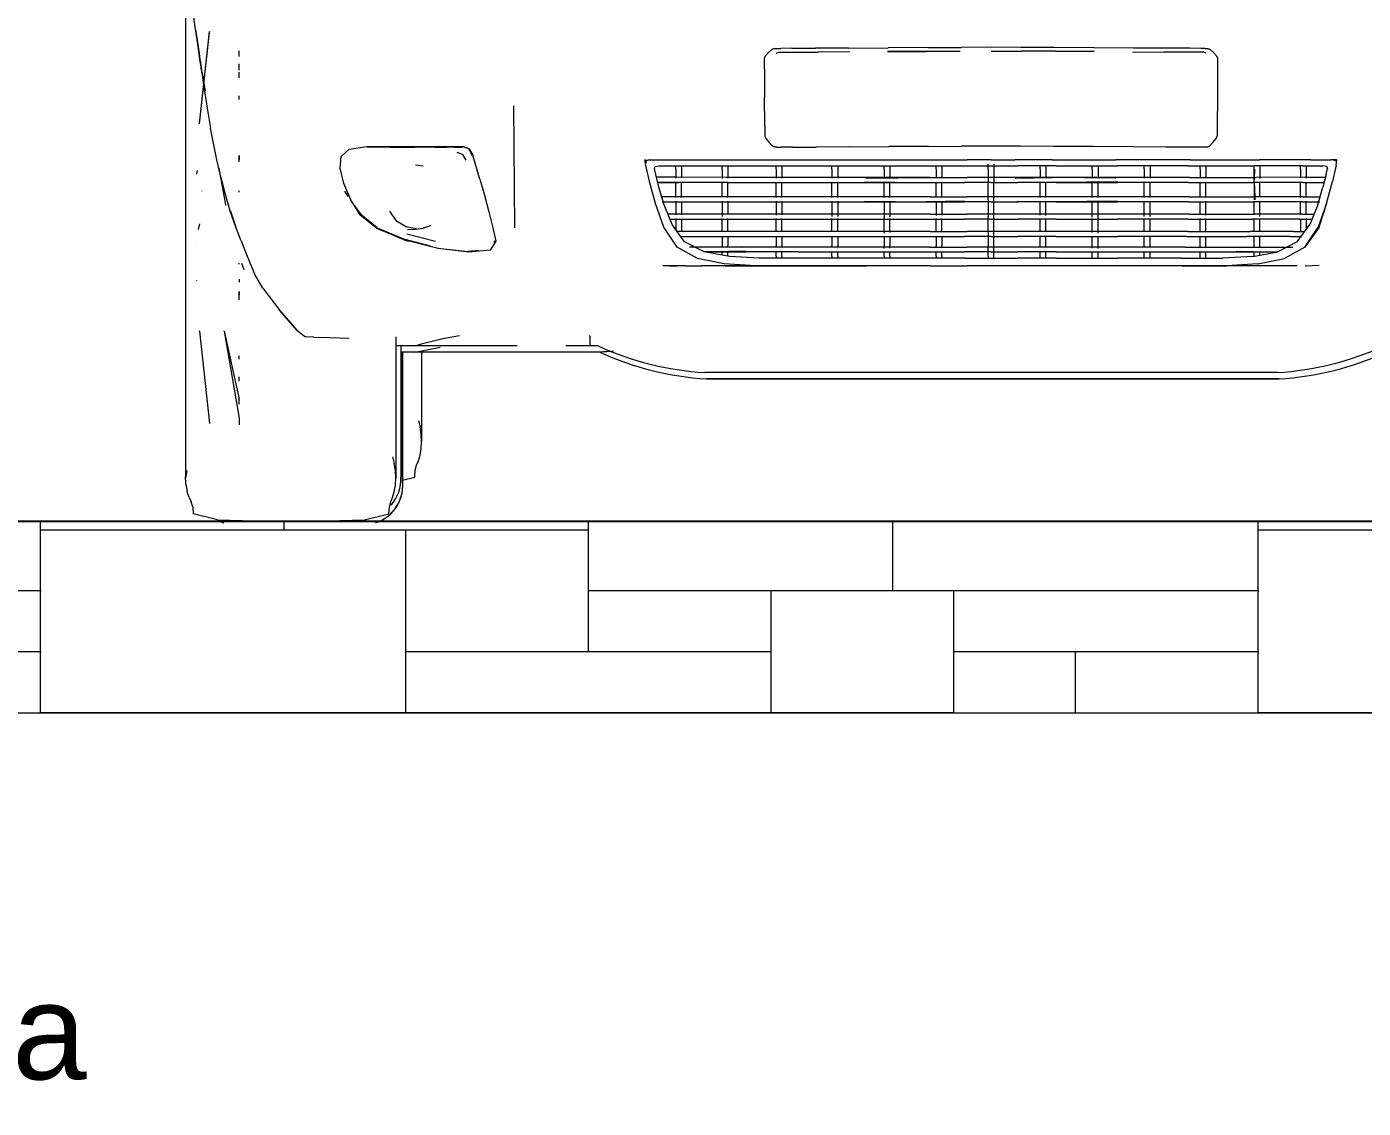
# Model space of a CAD drawing. Header units: millimetres. Extents: x -50912 to 58751, y -45352 to 5553.
# Drawn here: x -8120 to -6726, y -412 to 716 of the extents above; entities that cross this region are included whole.
import ezdxf

# ---------------------------------------------------------------- set-up
doc = ezdxf.new("R2010")
doc.units = ezdxf.units.MM
for name, color, linetype, lineweight in [('A-DETL-THIN', 151, 'Continuous', 9), ('A-GENM', 13, 'Continuous', 9), ('A-WALL', 113, 'Continuous', 25), ('A-WALL-PATT', 111, 'Continuous', 25), ('G-ANNO-TEXT', 231, 'Continuous', 9), ('G-IMPT', 8, 'Continuous', 9)]:
    doc.layers.add(name, color=color, linetype=linetype, lineweight=lineweight)
doc.styles.add('Arial_1', font='arial.ttf', dxfattribs={"height": 100})

# ---------------------------------------------------------------- blocks, each defined once
blk = doc.blocks.new('CRT_Fiat Punto - Punto_dwg-985961-FACHADA POSTERIOR GARAGEM')
at = {"layer": 'G-IMPT'}
for p, q in [((-44644.6, 733.5), (-44644.6, 703.6)), ((-44634.1, 713), (-44636.1, 726.2)), ((-44631.5, 695.2), (-44634.1, 713.9)), ((-44631.9, 698.1), (-44634.1, 713.9)), ((-44634.1, 713), (-44631.6, 695.3)), ((-44644.6, 703.6), (-44644.6, 666.1)), ((-44631.5, 695.2), (-44631.9, 698.1)), ((-44630.2, 615.1), (-44619.8, 710.9)), ((-44630.2, 614.7), (-44619.8, 710.6)), ((-44630.2, 615.1), (-44619.8, 710)), ((-44630.2, 615.4), (-44619.8, 710)), ((-44619.8, 710.9), (-44619.8, 710.6)), ((-44629.4, 679.7), (-44631.6, 695.3)), ((-44631.5, 695.2), (-44630.9, 690.6)), ((-44631.5, 695.2), (-44629.6, 681.7)), ((-44629.5, 680.7), (-44630.9, 690.6)), ((-44629.1, 678.4), (-44630.9, 690.6)), ((-44630.9, 690.6), (-44630.5, 687.9)), ((-44630.5, 687.9), (-44629.6, 681.7)), ((-44588.6, 684.9), (-44588.6, 690.9)), ((-44041, 683.2), (-44039.9, 685.5)), ((-44040.9, 672.2), (-44041, 683.2)), ((-44039.9, 685.5), (-44036.7, 689.2)), ((-44033.1, 692.3), (-44036.7, 689.2)), ((-44030.7, 693.4), (-44033.1, 692.3)), ((-44030.7, 693.4), (-44028.1, 693.4)), ((-44028.7, 688.5), (-44026.4, 689.4)), ((-44028.6, 688.5), (-44028.7, 688.5)), ((-44028.1, 693.4), (-44023.8, 693.4)), ((-44026.4, 689.4), (-44023.9, 689.4)), ((-44023.9, 689.4), (-44019.8, 689.4)), ((-44012.2, 693.5), (-44023.8, 693.4)), ((-44019.8, 689.4), (-44008.6, 689.5)), ((-44012.2, 693.5), (-43987.6, 693.6)), ((-44008.6, 689.5), (-43985, 689.6)), ((-43953.1, 693.8), (-43987.6, 693.6)), ((-43952.1, 689.7), (-43985, 689.6)), ((-43953.1, 693.8), (-43911.7, 694)), ((-43871.8, 690.6), (-43912.4, 689.9)), ((-43871.8, 690.6), (-43912.3, 690)), ((-43912.3, 690), (-43871.9, 690.2)), ((-43870.3, 694.3), (-43911.7, 694)), ((-43871.9, 690.2), (-43836.9, 690.4)), ((-43871.8, 690.6), (-43836.9, 690.4)), ((-43870.3, 694.3), (-43835.8, 694.5)), ((-43804.6, 694.6), (-43835.8, 694.5)), ((-43773.5, 694.5), (-43804.6, 694.6)), ((-43804.6, 690.4), (-43772.3, 690.4)), ((-43738.9, 694.3), (-43773.5, 694.5)), ((-43737.4, 690.6), (-43772.3, 690.4)), ((-43737.3, 690.2), (-43772.3, 690.4)), ((-43697.5, 694), (-43738.9, 694.3)), ((-43737.4, 690.6), (-43697, 690)), ((-43697, 690), (-43737.3, 690.2)), ((-43656.1, 693.8), (-43697.5, 694)), ((-43657.2, 689.7), (-43624.2, 689.6)), ((-43621.6, 693.6), (-43656.1, 693.8)), ((-43600.6, 689.5), (-43624.2, 689.6)), ((-43597.1, 693.5), (-43621.6, 693.6)), ((-43589.5, 689.4), (-43600.6, 689.5)), ((-43585.4, 693.4), (-43597.1, 693.5)), ((-43585.3, 689.4), (-43589.5, 689.4)), ((-43581.1, 693.4), (-43585.4, 693.4)), ((-43582.8, 689.4), (-43585.3, 689.4)), ((-43580.6, 688.5), (-43582.8, 689.4)), ((-43581.1, 693.4), (-43578.5, 693.4)), ((-43580.6, 688.5), (-43580.6, 688.5)), ((-43578.5, 693.4), (-43576.2, 692.3)), ((-43576.2, 692.3), (-43572.5, 689.2)), ((-43572.5, 689.2), (-43569.3, 685.5)), ((-43569.3, 685.5), (-43568.3, 683.2)), ((-43568.3, 683.2), (-43568.3, 672.2)), ((-44629.1, 678.4), (-44629.6, 681.7)), ((-44627.4, 667.9), (-44629.6, 681.7)), ((-44629.5, 680.7), (-44626.2, 657.7)), ((-44629.4, 679.7), (-44628.3, 672.8)), ((-44627, 665.6), (-44628.3, 672.8)), ((-44588.6, 670.6), (-44588.6, 677.2)), ((-44588.6, 672.2), (-44588.6, 677.2)), ((-44040.9, 672.2), (-44040.7, 642.6)), ((-43568.3, 672.2), (-43568.5, 642.6)), ((-44644.6, 666.1), (-44644.6, 622.5)), ((-44627.4, 667.9), (-44624, 648.7)), ((-44627, 665.6), (-44624, 648.7)), ((-44626.2, 657.7), (-44622.2, 631)), ((-44588.6, 662.7), (-44588.6, 668.7)), ((-44588.6, 664.3), (-44588.6, 668.7)), ((-44588.6, 662.9), (-44588.6, 666.8)), ((-44588.6, 640), (-44588.6, 643.9)), ((-44040.5, 613.1), (-44040.7, 642.6)), ((-43568.5, 642.6), (-43568.7, 613.1)), ((-44622.2, 631), (-44618.6, 610.1)), ((-44302.6, 633.6), (-44301.5, 506.3)), ((-44644.6, 622.5), (-44644.6, 574.4)), ((-44630.2, 615.1), (-44630.2, 615.4)), ((-44630.2, 615.1), (-44630.2, 614.9)), ((-44630.2, 614.7), (-44630.2, 614.9)), ((-44615.2, 592.9), (-44618.6, 610.1)), ((-44040.5, 613.1), (-44040.5, 602.1)), ((-44040.5, 602.1), (-44039.4, 599.5)), ((-44039.4, 599.5), (-44036.1, 595.3)), ((-43573.1, 595.3), (-43569.9, 599.5)), ((-43569.9, 599.5), (-43568.8, 602.1)), ((-43568.7, 613.1), (-43568.8, 602.1)), ((-44611.9, 577), (-44615.2, 592.9)), ((-44482.3, 580.6), (-44473.9, 588.4)), ((-44473.9, 588.4), (-44455.6, 591)), ((-44455.6, 591), (-44431.5, 591)), ((-44431.2, 590.5), (-44455, 590.5)), ((-44431.5, 591), (-44406.1, 591)), ((-44431.2, 590.5), (-44406, 590.5)), ((-44406.1, 591), (-44384.4, 591)), ((-44384.6, 590.5), (-44406, 590.5)), ((-44384.6, 590.5), (-44372.1, 590.5)), ((-44384.4, 591), (-44371.8, 591)), ((-44364, 590.5), (-44372.1, 590.5)), ((-44371.8, 591), (-44363.7, 591)), ((-44364, 590.5), (-44356, 590.5)), ((-44363.7, 591), (-44355.5, 591)), ((-44348.8, 588.8), (-44355.5, 591)), ((-44355.5, 591), (-44348.8, 588.8)), ((-44349.3, 588.3), (-44345.6, 581.7)), ((-44349.3, 588.3), (-44345.6, 581.7)), ((-44349.3, 588.3), (-44345.6, 581.7)), ((-44345, 582.1), (-44348.8, 588.8)), ((-44348.8, 588.8), (-44345, 582.1)), ((-44345, 582.1), (-44348.8, 588.8)), ((-44348.8, 588.8), (-44345, 582.1)), ((-44032.4, 591.5), (-44036.1, 595.3)), ((-44030.1, 590.3), (-44032.4, 591.5)), ((-44027.5, 590.3), (-44030.1, 590.3)), ((-44027.5, 590.3), (-44023.2, 590.3)), ((-44011.5, 590.4), (-44023.2, 590.3)), ((-44011.5, 590.4), (-43987, 590.5)), ((-43952.5, 590.7), (-43987, 590.5)), ((-43952.5, 590.7), (-43911.1, 590.9)), ((-43869.8, 591.1), (-43911.1, 590.9)), ((-43869.8, 591.1), (-43835.4, 591.3)), ((-43804.6, 591.4), (-43835.4, 591.3)), ((-43773.8, 591.3), (-43804.6, 591.4)), ((-43739.5, 591.1), (-43773.8, 591.3)), ((-43698.1, 590.9), (-43739.5, 591.1)), ((-43656.8, 590.7), (-43698.1, 590.9)), ((-43622.3, 590.5), (-43656.8, 590.7)), ((-43597.7, 590.4), (-43622.3, 590.5)), ((-43586.1, 590.3), (-43597.7, 590.4)), ((-43581.8, 590.3), (-43586.1, 590.3)), ((-43579.2, 590.3), (-43581.8, 590.3)), ((-43579.2, 590.3), (-43576.8, 591.5)), ((-43576.8, 591.5), (-43573.1, 595.3)), ((-44644.6, 574.4), (-44644.6, 523.7)), ((-44608.1, 560.8), (-44611.9, 577)), ((-44588.6, 580), (-44588.6, 581.8)), ((-44588.6, 581.8), (-44588.6, 577)), ((-44588.6, 575.2), (-44588.6, 580)), ((-44483.3, 568.4), (-44482.3, 580.6)), ((-44404.9, 571.8), (-44404.7, 571.8)), ((-44404.9, 571.8), (-44396.8, 570.8)), ((-44404.7, 571.8), (-44396.8, 570.8)), ((-44355.7, 582.7), (-44361.5, 584.7)), ((-44355.7, 582.7), (-44352.3, 576.9)), ((-44342, 571.3), (-44345, 582.1)), ((-44164.6, 571.7), (-44165.8, 577.3)), ((-44165.8, 577.3), (-44164.8, 577.3)), ((-44164.3, 576.2), (-44164.9, 573)), ((-44164.8, 577.3), (-44164.1, 577.3)), ((-44160.9, 554.7), (-44164.6, 571.7)), ((-44160.2, 577.3), (-44164.3, 576.2)), ((-44162.5, 577.3), (-44159, 577.3)), ((-44159, 577.3), (-44138.2, 577.3)), ((-44138.2, 577.3), (-44084.8, 577.3)), ((-44084.8, 577.3), (-44012.4, 577.3)), ((-44012.4, 577.3), (-43934.7, 577.3)), ((-43934.7, 577.3), (-43868.2, 577.3)), ((-43868.2, 577.3), (-43829.5, 577.3)), ((-43804.6, 577.3), (-43829.5, 577.3)), ((-43807.6, 567.4), (-43807.6, 572.5)), ((-43804.6, 577.3), (-43779.8, 577.3)), ((-43801.6, 572.5), (-43801.6, 567.4)), ((-43741, 577.3), (-43779.8, 577.3)), ((-43741, 577.3), (-43674.5, 577.3)), ((-43596.8, 577.3), (-43674.5, 577.3)), ((-43596.8, 577.3), (-43524.5, 577.3)), ((-43471.1, 577.3), (-43524.5, 577.3)), ((-43471.1, 577.3), (-43450.2, 577.3)), ((-43446.7, 577.3), (-43450.2, 577.3)), ((-43445, 576.2), (-43449.1, 577.3)), ((-43444.6, 571.7), (-43448.3, 554.7)), ((-43445.1, 577.3), (-43446.7, 577.3)), ((-43445.1, 577.3), (-43444.4, 577.3)), ((-43445, 576.2), (-43444.4, 573.2)), ((-43444.6, 571.7), (-43443.8, 577.3)), ((-43443.8, 577.3), (-43444.4, 577.3)), ((-44632.5, 566.2), (-44633.1, 562.4)), ((-44633.1, 562.4), (-44633.1, 562.2)), ((-44630.2, 563.7), (-44630.2, 563.5)), ((-44609.9, 568.5), (-44602.9, 530.7)), ((-44603.4, 542.3), (-44608.1, 560.8)), ((-44479.7, 552.6), (-44483.3, 568.4)), ((-44337.8, 557), (-44342, 571.3)), ((-44155.7, 568.2), (-44154.8, 570.2)), ((-44155.7, 568.2), (-44154.8, 570.2)), ((-44154.1, 561.9), (-44155.7, 568.2)), ((-44154.1, 561.9), (-44155.7, 568.2)), ((-44154.8, 570.2), (-44150.8, 570.9)), ((-44154.8, 570.2), (-44150.8, 570.9)), ((-44150.9, 548.5), (-44154.1, 561.9)), ((-44150.9, 548.5), (-44154.1, 561.9)), ((-44132.3, 559.1), (-44153.1, 559.1)), ((-44150.8, 570.9), (-44130.2, 570.9)), ((-44150.8, 570.9), (-44130.2, 570.9)), ((-44133.4, 567.4), (-44133.4, 570.9)), ((-44133.4, 567.4), (-44133.4, 558.2)), ((-44081.3, 558.9), (-44132.3, 559.1)), ((-44130.2, 570.9), (-44079.2, 570.9)), ((-44130.2, 570.9), (-44079.2, 570.9)), ((-44127.3, 570.9), (-44127.3, 567.4)), ((-44127.3, 567.4), (-44127.3, 558.4)), ((-44085.1, 567.4), (-44085.1, 571)), ((-44085.1, 567.4), (-44085.1, 557.7)), ((-44011.6, 558.7), (-44081.3, 558.9)), ((-44079.2, 570.9), (-44010.5, 570.9)), ((-44079.2, 570.9), (-44010.5, 570.9)), ((-44079.1, 570.9), (-44079.1, 567.4)), ((-44079.1, 567.4), (-44079.1, 558.2)), ((-44028.8, 567.4), (-44028.8, 570.9)), ((-44028.8, 567.4), (-44028.8, 558.1)), ((-44022.8, 570.9), (-44022.8, 567.4)), ((-44022.8, 567.4), (-44022.8, 558.1)), ((-43934.7, 558.6), (-44011.6, 558.7)), ((-44010.5, 570.9), (-43936.7, 570.9)), ((-44010.5, 570.9), (-43936.7, 570.9)), ((-43970.5, 567.4), (-43970.5, 570.9)), ((-43970.5, 567.4), (-43970.5, 558)), ((-43964.5, 570.9), (-43964.5, 567.4)), ((-43964.5, 567.4), (-43964.5, 558)), ((-43936.7, 570.9), (-43872.4, 570.9)), ((-43936.7, 570.9), (-43872.4, 570.9)), ((-43935, 558), (-43868.2, 558.6)), ((-43935, 558), (-43868.2, 558.6)), ((-43868.2, 558.6), (-43934.7, 558.6)), ((-43916.2, 567.4), (-43916.2, 570.9)), ((-43916.2, 567.4), (-43916.2, 558)), ((-43910.2, 570.9), (-43910.2, 567.4)), ((-43910.2, 567.4), (-43910.2, 558)), ((-43872.4, 570.9), (-43832.4, 570.9)), ((-43872.4, 570.9), (-43832.4, 570.9)), ((-43829.8, 558), (-43868.2, 558.6)), ((-43829.8, 558), (-43868.2, 558.6)), ((-43868.2, 558.6), (-43829.5, 558.6)), ((-43861.9, 567.4), (-43861.9, 570.9)), ((-43861.9, 567.4), (-43861.9, 558.5)), ((-43855.9, 570.9), (-43855.9, 567.4)), ((-43855.9, 567.4), (-43855.9, 558.4)), ((-43832.4, 570.9), (-43804.6, 570.9)), ((-43832.4, 570.9), (-43804.6, 570.9)), ((-43804.6, 558.6), (-43829.5, 558.6)), ((-43807.6, 567.4), (-43807.6, 553.4)), ((-43804.6, 570.9), (-43776.8, 570.9)), ((-43804.6, 570.9), (-43776.8, 570.9)), ((-43779.8, 558.6), (-43804.6, 558.6)), ((-43801.6, 567.4), (-43801.6, 553.4)), ((-43741, 558.6), (-43779.8, 558.6)), ((-43779.4, 558), (-43741, 558.6)), ((-43779.4, 558), (-43741, 558.6)), ((-43736.8, 570.9), (-43776.8, 570.9)), ((-43736.8, 570.9), (-43776.8, 570.9)), ((-43753.4, 567.4), (-43753.4, 570.9)), ((-43753.4, 567.4), (-43753.4, 558.4)), ((-43747.3, 570.9), (-43747.3, 567.4)), ((-43747.3, 567.4), (-43747.3, 558.5)), ((-43674.3, 558), (-43741, 558.6)), ((-43674.3, 558), (-43741, 558.6)), ((-43674.5, 558.6), (-43741, 558.6)), ((-43736.8, 570.9), (-43672.6, 570.9)), ((-43736.8, 570.9), (-43672.6, 570.9)), ((-43699.1, 567.4), (-43699.1, 570.9)), ((-43699.1, 567.4), (-43699.1, 558)), ((-43693, 570.9), (-43693, 567.4)), ((-43693, 567.4), (-43693, 558)), ((-43597.7, 558.7), (-43674.5, 558.6)), ((-43598.7, 570.9), (-43672.6, 570.9)), ((-43598.7, 570.9), (-43672.6, 570.9)), ((-43644.8, 567.4), (-43644.8, 570.9)), ((-43644.8, 567.4), (-43644.8, 558)), ((-43638.7, 570.9), (-43638.7, 567.4)), ((-43638.7, 567.4), (-43638.7, 558)), ((-43598.7, 570.9), (-43530, 570.9)), ((-43598.7, 570.9), (-43530, 570.9)), ((-43597.7, 558.7), (-43528, 558.9)), ((-43586.5, 567.4), (-43586.5, 570.9)), ((-43586.5, 567.4), (-43586.5, 558.1)), ((-43580.4, 570.9), (-43580.4, 567.4)), ((-43580.4, 567.4), (-43580.4, 558.1)), ((-43530.2, 567.4), (-43530.2, 570.9)), ((-43530, 553.5), (-43530.2, 567.4)), ((-43530.1, 558.2), (-43530.2, 567.4)), ((-43479, 570.9), (-43530, 570.9)), ((-43479, 570.9), (-43530, 570.9)), ((-43529.9, 556.2), (-43529.4, 567.4)), ((-43529.8, 558.2), (-43529.4, 567.4)), ((-43477, 559.1), (-43528, 558.9)), ((-43524.1, 571), (-43524.1, 567.4)), ((-43524.1, 567.4), (-43524.1, 557.7)), ((-43481.9, 567.4), (-43481.9, 570.9)), ((-43481.9, 567.4), (-43481.9, 558.4)), ((-43479, 570.9), (-43458.4, 570.9)), ((-43479, 570.9), (-43458.4, 570.9)), ((-43477, 559.1), (-43456.1, 559.1)), ((-43475.9, 570.9), (-43475.9, 567.4)), ((-43475.9, 567.4), (-43475.9, 558.2)), ((-43454.5, 570.2), (-43458.4, 570.9)), ((-43454.5, 570.2), (-43458.4, 570.9)), ((-43455.1, 561.9), (-43458.4, 548.5)), ((-43455.1, 561.9), (-43458.4, 548.5)), ((-43455.1, 561.9), (-43453.6, 568.2)), ((-43455.1, 561.9), (-43453.6, 568.2)), ((-43454.5, 570.2), (-43453.6, 568.2)), ((-43454.5, 570.2), (-43453.6, 568.2)), ((-44627.6, 544.7), (-44627.6, 544.6)), ((-44588.6, 543.4), (-44588.6, 545)), ((-44479.7, 552.6), (-44479.4, 551.9)), ((-44472.4, 535.6), (-44479.7, 552.6)), ((-44474.9, 538.9), (-44478.4, 544.4)), ((-44337.8, 557), (-44333, 540.4)), ((-44154.6, 531.5), (-44160.9, 554.7)), ((-44150.8, 553.5), (-44151.9, 553.5)), ((-44145.4, 530.3), (-44150.9, 548.5)), ((-44145.4, 530.3), (-44150.9, 548.5)), ((-44130.3, 553.4), (-44150.8, 553.5)), ((-44130.3, 553.4), (-44150.8, 553.5)), ((-44150.8, 553.5), (-44130.2, 553.5)), ((-44133.4, 537.9), (-44133.4, 553.4)), ((-44079.8, 553.4), (-44130.3, 553.4)), ((-44079.1, 553.4), (-44130.3, 553.4)), ((-44079.1, 553.4), (-44130.2, 553.5)), ((-44079.1, 553.4), (-44130.2, 553.5)), ((-44127.3, 537.8), (-44127.3, 553.4)), ((-44085.1, 554.2), (-44085.1, 553.4)), ((-44085.1, 538.2), (-44085.1, 553.4)), ((-44079.8, 553.4), (-44079.1, 553.4)), ((-44079.1, 553.4), (-44010.5, 553.5)), ((-44079.1, 553.4), (-44010.5, 553.5)), ((-44079.1, 537.9), (-44079.1, 553.4)), ((-44028.8, 537.9), (-44028.8, 553.4)), ((-44022.8, 537.9), (-44022.8, 553.4)), ((-44010.5, 553.5), (-43936.7, 553.5)), ((-43970.5, 537.9), (-43970.5, 553.4)), ((-43964.5, 537.9), (-43964.5, 553.4)), ((-43936.7, 553.5), (-43872.4, 553.5)), ((-43936.4, 554.2), (-43872.4, 553.5)), ((-43936.4, 554.2), (-43872.4, 553.5)), ((-43916.2, 537.9), (-43916.2, 553.4)), ((-43910.2, 537.9), (-43910.2, 553.4)), ((-43872.4, 553.5), (-43832.4, 553.5)), ((-43861.9, 537.9), (-43861.9, 553.4)), ((-43855.9, 537.9), (-43855.9, 553.4)), ((-43804.6, 553.4), (-43832.4, 553.5)), ((-43804.6, 553.4), (-43832.4, 553.5)), ((-43804.6, 553.5), (-43832.4, 553.5)), ((-43807.6, 535.3), (-43807.6, 553.4)), ((-43804.6, 553.4), (-43776.8, 553.5)), ((-43804.6, 553.4), (-43776.8, 553.5)), ((-43804.6, 553.5), (-43776.8, 553.5)), ((-43801.6, 535.3), (-43801.6, 553.4)), ((-43736.8, 553.5), (-43776.8, 553.5)), ((-43753.4, 537.9), (-43753.4, 553.4)), ((-43747.3, 537.9), (-43747.3, 553.4)), ((-43672.8, 554.2), (-43736.8, 553.5)), ((-43672.8, 554.2), (-43736.8, 553.5)), ((-43736.8, 553.5), (-43672.6, 553.5)), ((-43699.1, 537.9), (-43699.1, 553.4)), ((-43693, 537.9), (-43693, 553.4)), ((-43598.7, 553.5), (-43672.6, 553.5)), ((-43644.8, 537.9), (-43644.8, 553.4)), ((-43638.7, 537.9), (-43638.7, 553.4)), ((-43598.7, 553.5), (-43530, 553.5)), ((-43586.5, 537.9), (-43586.5, 553.4)), ((-43580.4, 537.9), (-43580.4, 553.4)), ((-43530, 553.5), (-43530.2, 537.9)), ((-43530, 553.5), (-43530.2, 535.3)), ((-43479, 553.5), (-43530, 553.5)), ((-43530, 553.5), (-43529.5, 538.5)), ((-43530, 553.5), (-43529.4, 535.3)), ((-43529.8, 554.2), (-43479, 553.5)), ((-43529.8, 554.2), (-43479, 553.5)), ((-43524.1, 554.2), (-43524.1, 553.4)), ((-43524.1, 538.2), (-43524.1, 553.4)), ((-43481.9, 537.8), (-43481.9, 553.4)), ((-43479, 553.5), (-43458.4, 553.5)), ((-43475.9, 537.9), (-43475.9, 553.4)), ((-43463.8, 530.3), (-43458.4, 548.5)), ((-43463.8, 530.3), (-43458.4, 548.5)), ((-43458.4, 553.5), (-43457.3, 553.5)), ((-43454.6, 531.5), (-43448.3, 554.7)), ((-44598, 523.7), (-44603.4, 542.3)), ((-44602.8, 530.5), (-44602.9, 530.7)), ((-44602.8, 530.5), (-44602.8, 530.1)), ((-44602.7, 529.7), (-44602.8, 530.1)), ((-44602.7, 529.7), (-44602.7, 529.5)), ((-44462.5, 519.9), (-44472.4, 535.6)), ((-44333, 540.4), (-44328.3, 522.9)), ((-44145.8, 507), (-44154.6, 531.5)), ((-44130.3, 538.5), (-44147.7, 538.5)), ((-44147.5, 533.4), (-44129.6, 533.4)), ((-44137.2, 509.7), (-44145.4, 530.3)), ((-44137.2, 509.7), (-44145.4, 530.3)), ((-44133.4, 534.1), (-44133.4, 519.8)), ((-44080.5, 538.5), (-44130.3, 538.5)), ((-44129.6, 533.4), (-44079.2, 533.4)), ((-44127.3, 533.5), (-44127.3, 519.7)), ((-44085.1, 534.1), (-44085.1, 518.2)), ((-44011.4, 538.5), (-44080.5, 538.5)), ((-44079.2, 533.4), (-44010.5, 533.4)), ((-44079.1, 534.1), (-44079.1, 520)), ((-44028.8, 534.1), (-44028.8, 519.3)), ((-44022.8, 533.4), (-44022.8, 519.8)), ((-43934.7, 538.5), (-44011.4, 538.5)), ((-44010.5, 533.4), (-43936.7, 533.4)), ((-43970.5, 534.1), (-43970.5, 518.2)), ((-43964.5, 534.1), (-43964.5, 518.2)), ((-43936.7, 533.4), (-43872.4, 533.4)), ((-43936.4, 534.1), (-43872.4, 533.4)), ((-43936.4, 534.1), (-43872.4, 533.4)), ((-43868.2, 538.5), (-43934.7, 538.5)), ((-43916.2, 533.9), (-43916.2, 518.2)), ((-43910.2, 533.8), (-43910.2, 518.2)), ((-43832.1, 534.1), (-43872.4, 533.4)), ((-43832.1, 534.1), (-43872.4, 533.4)), ((-43872.4, 533.4), (-43832.4, 533.4)), ((-43868.2, 538.5), (-43829.5, 538.5)), ((-43861.9, 533.6), (-43861.9, 519.2)), ((-43855.9, 533.7), (-43855.9, 519.5)), ((-43804.6, 533.4), (-43832.4, 533.4)), ((-43804.6, 538.5), (-43829.5, 538.5)), ((-43807.6, 535.3), (-43807.6, 518.2)), ((-43779.8, 538.5), (-43804.6, 538.5)), ((-43804.6, 533.4), (-43776.8, 533.4)), ((-43801.6, 518.2), (-43801.6, 535.3)), ((-43741, 538.5), (-43779.8, 538.5)), ((-43777.2, 534.1), (-43736.8, 533.4)), ((-43777.2, 534.1), (-43736.8, 533.4)), ((-43736.8, 533.4), (-43776.8, 533.4)), ((-43753.4, 519.5), (-43753.4, 533.7)), ((-43747.3, 519.2), (-43747.3, 533.6)), ((-43674.5, 538.5), (-43741, 538.5)), ((-43672.8, 534.1), (-43736.8, 533.4)), ((-43672.8, 534.1), (-43736.8, 533.4)), ((-43736.8, 533.4), (-43672.6, 533.4)), ((-43699.1, 518.2), (-43699.1, 533.8)), ((-43693, 518.2), (-43693, 533.9)), ((-43597.9, 538.5), (-43674.5, 538.5)), ((-43598.7, 533.4), (-43672.6, 533.4)), ((-43644.8, 518.2), (-43644.8, 534.1)), ((-43638.7, 518.2), (-43638.7, 534.1)), ((-43598.7, 533.4), (-43530, 533.4)), ((-43597.9, 538.5), (-43528.7, 538.5)), ((-43586.5, 519.8), (-43586.5, 533.4)), ((-43580.4, 519.3), (-43580.4, 534.1)), ((-43530.2, 520), (-43530.2, 534.1)), ((-43479.7, 533.4), (-43530, 533.4)), ((-43478.9, 538.5), (-43528.7, 538.5)), ((-43524.1, 518.2), (-43524.1, 534.1)), ((-43481.9, 519.7), (-43481.9, 533.5)), ((-43479.7, 533.4), (-43461.8, 533.4)), ((-43478.9, 538.5), (-43461.6, 538.5)), ((-43475.9, 519.8), (-43475.9, 534.1)), ((-43463.8, 530.3), (-43472, 509.7)), ((-43463.8, 530.3), (-43472, 509.7)), ((-43454.6, 531.5), (-43463.4, 507)), ((-43462.5, 507.1), (-43454.6, 531.5)), ((-43462.5, 507.1), (-43454.6, 531.5)), ((-44644.6, 523.7), (-44644.6, 472.4)), ((-44598, 523.7), (-44592.2, 507.1)), ((-44598, 523.7), (-44592.2, 507.1)), ((-44592.2, 507.1), (-44598, 523.7)), ((-44592.2, 507.1), (-44597.9, 523.7)), ((-44597.9, 523.7), (-44592.2, 507.1)), ((-44468.3, 529.1), (-44461.9, 520.1)), ((-44463.5, 521.4), (-44462.4, 519.9)), ((-44445.2, 505.7), (-44462.5, 519.9)), ((-44462.4, 519.9), (-44445.1, 505.8)), ((-44444.7, 506.1), (-44461.9, 520.1)), ((-44431.8, 523.6), (-44424.7, 512.9)), ((-44328.3, 522.9), (-44324.2, 506.3)), ((-44129.2, 520.4), (-44141.5, 520.4)), ((-44133.4, 516), (-44133.4, 505.3)), ((-44080, 520.4), (-44129.2, 520.4)), ((-44085.1, 502.2), (-44085.1, 516)), ((-44011.3, 520.4), (-44080, 520.4)), ((-44079.1, 502.2), (-44079.1, 516)), ((-44028.8, 502.2), (-44028.8, 516)), ((-44022.8, 502.2), (-44022.8, 516)), ((-43934.7, 520.4), (-44011.3, 520.4)), ((-43970.5, 502.2), (-43970.5, 516)), ((-43964.5, 502.2), (-43964.5, 516)), ((-43868.2, 520.4), (-43934.7, 520.4)), ((-43916.2, 516), (-43916.2, 518.2)), ((-43910.2, 517.3), (-43910.2, 518.2)), ((-43910.2, 502.2), (-43910.2, 516)), ((-43868.2, 520.4), (-43829.5, 520.4)), ((-43861.9, 502.2), (-43861.9, 516)), ((-43855.9, 502.2), (-43855.9, 516)), ((-43804.6, 520.4), (-43829.5, 520.4)), ((-43807.6, 502.2), (-43807.6, 518.2)), ((-43779.8, 520.4), (-43804.6, 520.4)), ((-43801.6, 502.2), (-43801.6, 518.2)), ((-43741, 520.4), (-43779.8, 520.4)), ((-43753.4, 502.2), (-43753.4, 516)), ((-43747.3, 502.2), (-43747.3, 516)), ((-43674.5, 520.4), (-43741, 520.4)), ((-43699.1, 517.3), (-43699.1, 518.2)), ((-43699.1, 502.2), (-43699.1, 516)), ((-43693, 516), (-43693, 518.2)), ((-43598, 520.4), (-43674.5, 520.4)), ((-43644.8, 502.2), (-43644.8, 516)), ((-43638.7, 502.2), (-43638.7, 516)), ((-43598, 520.4), (-43529.2, 520.4)), ((-43586.5, 502.2), (-43586.5, 516)), ((-43580.4, 502.2), (-43580.4, 516)), ((-43530.2, 502.2), (-43530.2, 516)), ((-43480, 520.4), (-43529.2, 520.4)), ((-43524.1, 502.2), (-43524.1, 516)), ((-43480, 520.4), (-43467.7, 520.4)), ((-43475.9, 516), (-43475.9, 505.3)), ((-43456.6, 525.5), (-43463.4, 507)), ((-44630.2, 510.3), (-44631.5, 504.5)), ((-44586.6, 492.6), (-44592.2, 507.1)), ((-44415.7, 493.5), (-44445.2, 505.7)), ((-44445.1, 505.8), (-44415.6, 493.5)), ((-44444.7, 506.1), (-44415.6, 494)), ((-44424.7, 512.9), (-44424.5, 512.7)), ((-44424.5, 513.7), (-44414.3, 507.2)), ((-44414.3, 507.2), (-44415.1, 507.6)), ((-44415.1, 507.6), (-44403.6, 505.6)), ((-44413, 504.6), (-44404.7, 504.7)), ((-44404.7, 504.7), (-44396.8, 506)), ((-44404.5, 505.6), (-44403.6, 505.6)), ((-44389.1, 508.4), (-44396.8, 506)), ((-44324.2, 506.3), (-44321.1, 492.2)), ((-44132, 486.2), (-44145.8, 507)), ((-44139.5, 515.3), (-44126.4, 515.3)), ((-44124.1, 491.6), (-44137.2, 509.7)), ((-44124.1, 491.6), (-44137.2, 509.7)), ((-44133.4, 505.3), (-44133.4, 504.3)), ((-44120, 502.3), (-44131.9, 502.3)), ((-44127.3, 515.4), (-44127.3, 504.8)), ((-44127.3, 504.8), (-44127.3, 502.3)), ((-44126.4, 515.3), (-44077.5, 515.3)), ((-44074.7, 502.3), (-44120, 502.3)), ((-44077.5, 515.3), (-44010.1, 515.3)), ((-44009.9, 502.3), (-44074.7, 502.3)), ((-44010.1, 515.3), (-43936.7, 515.3)), ((-43934.7, 502.3), (-44009.9, 502.3)), ((-43936.7, 515.3), (-43872.4, 515.3)), ((-43868.2, 502.3), (-43934.7, 502.3)), ((-43916.2, 502.2), (-43916.2, 515.7)), ((-43916.2, 502.2), (-43916.2, 500.8)), ((-43910.2, 502.2), (-43910.2, 501.3)), ((-43872.4, 515.3), (-43832.4, 515.3)), ((-43868.2, 502.3), (-43829.5, 502.3)), ((-43804.6, 515.3), (-43832.4, 515.3)), ((-43804.6, 502.3), (-43829.5, 502.3)), ((-43807.6, 502.2), (-43807.6, 487.5)), ((-43804.6, 515.3), (-43776.8, 515.3)), ((-43779.8, 502.3), (-43804.6, 502.3)), ((-43801.6, 487.5), (-43801.6, 502.2)), ((-43741, 502.3), (-43779.8, 502.3)), ((-43736.8, 515.3), (-43776.8, 515.3)), ((-43674.5, 502.3), (-43741, 502.3)), ((-43736.8, 515.3), (-43672.6, 515.3)), ((-43699.1, 501.3), (-43699.1, 502.2)), ((-43693, 502.2), (-43693, 515.7)), ((-43693, 500.8), (-43693, 502.2)), ((-43599.3, 502.3), (-43674.5, 502.3)), ((-43599.2, 515.3), (-43672.6, 515.3)), ((-43599.3, 502.3), (-43534.5, 502.3)), ((-43599.2, 515.3), (-43531.8, 515.3)), ((-43489.2, 502.3), (-43534.5, 502.3)), ((-43482.9, 515.3), (-43531.8, 515.3)), ((-43489.2, 502.3), (-43477.4, 502.3)), ((-43485.2, 491.6), (-43472, 509.7)), ((-43485.2, 491.6), (-43472, 509.7)), ((-43482.9, 515.3), (-43469.8, 515.3)), ((-43481.9, 515.4), (-43481.9, 504.8)), ((-43481.9, 504.8), (-43481.9, 502.3)), ((-43462.5, 507.1), (-43477.2, 486.2)), ((-43462.5, 507.1), (-43477.2, 486.2)), ((-43477.2, 486.2), (-43463.4, 507)), ((-43477.2, 486.2), (-43463.4, 507)), ((-43475.9, 505.3), (-43475.9, 504.3)), ((-44633.1, 489.3), (-44633.1, 489.3)), ((-44586.6, 492.6), (-44581.9, 480.3)), ((-44381.3, 484.6), (-44415.7, 493.5)), ((-44389.3, 487.2), (-44415.6, 494)), ((-44415.6, 493.5), (-44412.1, 492.5)), ((-44384, 492), (-44413.9, 499.7)), ((-44321.1, 492.2), (-44326.8, 483)), ((-44322.9, 491.1), (-44321.9, 492.8)), ((-44127.8, 497.2), (-44116.8, 497.2)), ((-44127.3, 496.1), (-44127.3, 497.2)), ((-44103.8, 481.2), (-44124.1, 491.6)), ((-44103.8, 481.2), (-44124.1, 491.6)), ((-44116.8, 497.2), (-44071.9, 497.2)), ((-44085.1, 496.9), (-44085.1, 487.5)), ((-44079.1, 496.7), (-44079.1, 487.5)), ((-44071.9, 497.2), (-44008.7, 497.2)), ((-44028.8, 496.9), (-44028.8, 487.5)), ((-44022.8, 496.8), (-44022.8, 487.5)), ((-44008.7, 497.2), (-43936.7, 497.2)), ((-43970.5, 497.3), (-43970.5, 487.5)), ((-43964.5, 497.2), (-43964.5, 487.5)), ((-43936.7, 497.2), (-43872.4, 497.2)), ((-43916.2, 497.7), (-43916.2, 487.5)), ((-43910.2, 497.6), (-43910.2, 487.5)), ((-43872.4, 497.2), (-43832.4, 497.2)), ((-43861.9, 497.2), (-43861.9, 487.5)), ((-43855.9, 497.2), (-43855.9, 487.5)), ((-43804.6, 497.2), (-43832.4, 497.2)), ((-43804.6, 497.2), (-43776.8, 497.2)), ((-43736.8, 497.2), (-43776.8, 497.2)), ((-43753.4, 487.5), (-43753.4, 497.2)), ((-43747.3, 487.5), (-43747.3, 497.2)), ((-43736.8, 497.2), (-43672.6, 497.2)), ((-43699.1, 487.5), (-43699.1, 497.6)), ((-43693, 487.5), (-43693, 497.7)), ((-43600.6, 497.2), (-43672.6, 497.2)), ((-43644.8, 487.5), (-43644.8, 497.2)), ((-43638.7, 487.5), (-43638.7, 497.3)), ((-43600.6, 497.2), (-43537.3, 497.2)), ((-43586.5, 487.5), (-43586.5, 496.8)), ((-43580.4, 487.5), (-43580.4, 496.9)), ((-43492.5, 497.2), (-43537.3, 497.2)), ((-43530.2, 487.5), (-43530.2, 496.7)), ((-43524.1, 487.5), (-43524.1, 496.9)), ((-43485.2, 491.6), (-43505.5, 481.2)), ((-43485.2, 491.6), (-43505.5, 481.2)), ((-43492.5, 497.2), (-43481.4, 497.2)), ((-43481.9, 497.2), (-43481.9, 496.1)), ((-44581.9, 480.3), (-44577.4, 469.2)), ((-44349.2, 480.8), (-44381.3, 484.6)), ((-44368.7, 483.7), (-44349.8, 481.4)), ((-44339, 482.5), (-44349.8, 481.4)), ((-44326.8, 483), (-44349.2, 480.8)), ((-44110.6, 474.3), (-44132, 486.2)), ((-44103.9, 486.2), (-44119.2, 486.2)), ((-44103.9, 486.2), (-44113.6, 486.2)), ((-44083, 468.6), (-44110.6, 474.3)), ((-44064.6, 485.6), (-44103.9, 486.2)), ((-44064.6, 485.6), (-44103.9, 486.2)), ((-44065.3, 486.2), (-44103.9, 486.2)), ((-44077.5, 476.3), (-44103.8, 481.2)), ((-44077.5, 476.3), (-44103.8, 481.2)), ((-44095.7, 481.2), (-44103.5, 481.2)), ((-44060.5, 481.8), (-44095.7, 481.2)), ((-44060.5, 481.8), (-44095.7, 481.2)), ((-44095.7, 481.2), (-44059.8, 481.2)), ((-44085.1, 485.9), (-44085.1, 487.5)), ((-44085.1, 477.7), (-44085.1, 481.3)), ((-44079.1, 485.8), (-44079.1, 487.5)), ((-44079.1, 476.8), (-44079.1, 480.8)), ((-44046.5, 474.7), (-44077.5, 476.3)), ((-44046.5, 474.7), (-44077.5, 476.3)), ((-44007.6, 486.2), (-44065.3, 486.2)), ((-44005.6, 481.2), (-44059.8, 481.2)), ((-44002.3, 474.7), (-44046.5, 474.7)), ((-44002.3, 474.7), (-44046.5, 474.7)), ((-44028.8, 485.6), (-44028.8, 487.5)), ((-44028.8, 476.8), (-44028.8, 481.4)), ((-44028.8, 476.8), (-44028.8, 474.7)), ((-44022.8, 485.6), (-44022.8, 487.5)), ((-44022.8, 476.8), (-44022.8, 480.7)), ((-44022.8, 476.8), (-44022.8, 474.7)), ((-43934.7, 486.2), (-44007.6, 486.2)), ((-44005.6, 481.2), (-43936.7, 481.2)), ((-43936.7, 474.7), (-44002.3, 474.7)), ((-43936.7, 474.7), (-44002.3, 474.7)), ((-43970.5, 485.6), (-43970.5, 487.5)), ((-43970.5, 476.8), (-43970.5, 481.2)), ((-43970.5, 476.8), (-43970.5, 474.7)), ((-43964.5, 485.6), (-43964.5, 487.5)), ((-43964.5, 476.8), (-43964.5, 481.1)), ((-43964.5, 476.8), (-43964.5, 474.7)), ((-43936.7, 481.2), (-43872.4, 481.2)), ((-43872.4, 474.7), (-43936.7, 474.7)), ((-43872.4, 474.7), (-43936.7, 474.7)), ((-43868.2, 486.2), (-43934.7, 486.2)), ((-43916.2, 484.7), (-43916.2, 487.5)), ((-43916.2, 476.8), (-43916.2, 481.6)), ((-43916.2, 476.8), (-43916.2, 474.7)), ((-43910.2, 485.2), (-43910.2, 487.5)), ((-43910.2, 476.8), (-43910.2, 481.5)), ((-43910.2, 476.8), (-43910.2, 474.7)), ((-43872.4, 481.2), (-43832.4, 481.2)), ((-43832.4, 474.7), (-43872.4, 474.7)), ((-43832.4, 474.7), (-43872.4, 474.7)), ((-43868.2, 486.2), (-43829.5, 486.2)), ((-43861.9, 485.6), (-43861.9, 487.5)), ((-43861.9, 476.8), (-43861.9, 481.1)), ((-43861.9, 476.8), (-43861.9, 474.7)), ((-43855.9, 485.6), (-43855.9, 487.5)), ((-43855.9, 476.8), (-43855.9, 481.1)), ((-43855.9, 476.8), (-43855.9, 474.7)), ((-43804.6, 481.2), (-43832.4, 481.2)), ((-43832.4, 474.7), (-43804.6, 474.7)), ((-43832.4, 474.7), (-43804.6, 474.7)), ((-43804.6, 486.2), (-43829.5, 486.2)), ((-43807.6, 476.8), (-43807.6, 487.5)), ((-43807.6, 476.8), (-43807.6, 474.7)), ((-43779.8, 486.2), (-43804.6, 486.2)), ((-43804.6, 481.2), (-43776.8, 481.2)), ((-43804.6, 474.7), (-43776.8, 474.7)), ((-43804.6, 474.7), (-43776.8, 474.7)), ((-43801.6, 476.8), (-43801.6, 487.5)), ((-43801.6, 474.7), (-43801.6, 476.8)), ((-43741, 486.2), (-43779.8, 486.2)), ((-43736.8, 481.2), (-43776.8, 481.2)), ((-43736.8, 474.7), (-43776.8, 474.7)), ((-43736.8, 474.7), (-43776.8, 474.7)), ((-43753.4, 485.6), (-43753.4, 487.5)), ((-43753.4, 476.8), (-43753.4, 481.1)), ((-43753.4, 474.7), (-43753.4, 476.8)), ((-43747.3, 485.6), (-43747.3, 487.5)), ((-43747.3, 476.8), (-43747.3, 481.1)), ((-43747.3, 474.7), (-43747.3, 476.8)), ((-43674.5, 486.2), (-43741, 486.2)), ((-43736.8, 481.2), (-43672.6, 481.2)), ((-43736.8, 474.7), (-43672.6, 474.7)), ((-43736.8, 474.7), (-43672.6, 474.7)), ((-43699.1, 485.2), (-43699.1, 487.5)), ((-43699.1, 476.8), (-43699.1, 481.5)), ((-43699.1, 474.7), (-43699.1, 476.8)), ((-43693, 484.7), (-43693, 487.5)), ((-43693, 476.8), (-43693, 481.6)), ((-43693, 474.7), (-43693, 476.8)), ((-43601.7, 486.2), (-43674.5, 486.2)), ((-43672.6, 481.2), (-43603.6, 481.2)), ((-43606.9, 474.7), (-43672.6, 474.7)), ((-43606.9, 474.7), (-43672.6, 474.7)), ((-43644.8, 485.6), (-43644.8, 487.5)), ((-43644.8, 476.8), (-43644.8, 481.1)), ((-43644.8, 474.7), (-43644.8, 476.8)), ((-43638.7, 485.6), (-43638.7, 487.5)), ((-43638.7, 476.8), (-43638.7, 481.2)), ((-43638.7, 474.7), (-43638.7, 476.8)), ((-43606.9, 474.7), (-43562.8, 474.7)), ((-43606.9, 474.7), (-43562.8, 474.7)), ((-43603.6, 481.2), (-43549.5, 481.2)), ((-43601.7, 486.2), (-43543.9, 486.2)), ((-43586.5, 485.6), (-43586.5, 487.5)), ((-43586.5, 476.8), (-43586.5, 480.7)), ((-43586.5, 474.7), (-43586.5, 476.8)), ((-43580.4, 485.6), (-43580.4, 487.5)), ((-43580.4, 476.8), (-43580.4, 481.4)), ((-43580.4, 474.7), (-43580.4, 476.8)), ((-43531.7, 476.3), (-43562.8, 474.7)), ((-43531.7, 476.3), (-43562.8, 474.7)), ((-43549.5, 481.2), (-43513.5, 481.2)), ((-43548.8, 481.8), (-43513.5, 481.2)), ((-43548.8, 481.8), (-43513.5, 481.2)), ((-43544.6, 485.6), (-43505.4, 486.2)), ((-43544.6, 485.6), (-43505.4, 486.2)), ((-43543.9, 486.2), (-43505.4, 486.2)), ((-43531.7, 476.3), (-43505.5, 481.2)), ((-43531.7, 476.3), (-43505.5, 481.2)), ((-43530.2, 485.8), (-43530.2, 487.5)), ((-43530.2, 476.8), (-43530.2, 480.8)), ((-43526.2, 468.6), (-43498.6, 474.3)), ((-43524.1, 485.9), (-43524.1, 487.5)), ((-43524.1, 477.7), (-43524.1, 481.3)), ((-43513.5, 481.2), (-43505.8, 481.2)), ((-43505.4, 486.2), (-43495.6, 486.2)), ((-43505.4, 486.2), (-43490, 486.2)), ((-43477.2, 486.2), (-43498.6, 474.3)), ((-44644.6, 472.4), (-44644.6, 422.4)), ((-44588.6, 468.5), (-44588.6, 469.5)), ((-44583.5, 462.5), (-44585.8, 468.9)), ((-44577.4, 469.2), (-44572.8, 458.3)), ((-44132.7, 466.6), (-44146.9, 466.8)), ((-44146.9, 466.8), (-44132.2, 466.1)), ((-44124, 466.6), (-44132.7, 466.6)), ((-44124, 466.6), (-44106.8, 466.6)), ((-44082, 466.7), (-44106.8, 466.6)), ((-44082, 466.6), (-44106.5, 466.3)), ((-44050.3, 466.7), (-44083, 468.6)), ((-44050.3, 466.7), (-44082.1, 466.8)), ((-44050.3, 466.7), (-44082.1, 466.8)), ((-44050.3, 466.7), (-44082, 466.6)), ((-44082, 466.7), (-44050.3, 466.7)), ((-44082, 466.7), (-44050.3, 466.7)), ((-44003.8, 466.7), (-44050.3, 466.7)), ((-44003.8, 466.7), (-44050.3, 466.7)), ((-44003.8, 466.7), (-44050.3, 466.7)), ((-44050.3, 466.7), (-44003.8, 466.7)), ((-43934.7, 466.7), (-44003.8, 466.7)), ((-43934.7, 466.7), (-44003.8, 466.7)), ((-44003.8, 466.7), (-43934.7, 466.7)), ((-44003.8, 466.7), (-43934.7, 466.7)), ((-44003.8, 466.7), (-43934.7, 466.7)), ((-44003.8, 466.7), (-43934.7, 466.7)), ((-44003.8, 466.7), (-43934.7, 466.7)), ((-44003.8, 466.7), (-43934.7, 466.7)), ((-44003.8, 466.7), (-43934.7, 466.7)), ((-43868.2, 466.7), (-43934.7, 466.7)), ((-43868.2, 466.7), (-43829.5, 466.7)), ((-43804.6, 466.7), (-43829.5, 466.7)), ((-43779.8, 466.7), (-43804.6, 466.7)), ((-43741, 466.7), (-43779.8, 466.7)), ((-43674.5, 466.7), (-43741, 466.7)), ((-43605.4, 466.7), (-43674.5, 466.7)), ((-43605.4, 466.7), (-43674.5, 466.7)), ((-43605.4, 466.7), (-43674.5, 466.7)), ((-43605.4, 466.7), (-43674.5, 466.7)), ((-43605.4, 466.7), (-43674.5, 466.7)), ((-43605.4, 466.7), (-43674.5, 466.7)), ((-43605.4, 466.7), (-43674.5, 466.7)), ((-43605.4, 466.7), (-43674.5, 466.7)), ((-43605.4, 466.7), (-43674.5, 466.7)), ((-43558.9, 466.7), (-43605.4, 466.7)), ((-43558.9, 466.7), (-43605.4, 466.7)), ((-43558.9, 466.7), (-43605.4, 466.7)), ((-43605.4, 466.7), (-43558.9, 466.7)), ((-43526.2, 468.6), (-43558.9, 466.7)), ((-43527.2, 466.8), (-43558.9, 466.7)), ((-43527.2, 466.8), (-43558.9, 466.7)), ((-43527.2, 466.7), (-43558.9, 466.7)), ((-43527.2, 466.7), (-43558.9, 466.7)), ((-43527.3, 466.6), (-43549.7, 466.7)), ((-43502.7, 466.3), (-43527.3, 466.6)), ((-43502.4, 466.7), (-43527.2, 466.7)), ((-43485.3, 466.6), (-43502.4, 466.7)), ((-43462.3, 466.8), (-43477, 466.1)), ((-43462.3, 466.8), (-43476.7, 466.4)), ((-44633.1, 451.5), (-44633.1, 451.4)), ((-44588.6, 452.8), (-44588.6, 449.7)), ((-44588.6, 451.3), (-44588.6, 449.8)), ((-44563.9, 443.4), (-44572.8, 458.3)), ((-44588.6, 434.1), (-44588.6, 440)), ((-44588.6, 440), (-44588.6, 436.3)), ((-44588.6, 437.9), (-44588.6, 436.4)), ((-44588.6, 431.3), (-44588.6, 436.3)), ((-44588.6, 431.3), (-44588.6, 434.1)), ((-44563.9, 443.4), (-44546.4, 420.1)), ((-44644.6, 422.4), (-44644.6, 375.6)), ((-44546.4, 420.1), (-44528.7, 399.4)), ((-44528.7, 399.4), (-44546.4, 420.1)), ((-44528.7, 399.4), (-44546.4, 420.1)), ((-44528.7, 399.4), (-44546.4, 420.1)), ((-44546.4, 420.1), (-44528.7, 399.4)), ((-44630.2, 398.9), (-44630.2, 398.7)), ((-44630.2, 398.4), (-44630.2, 398.7)), ((-44630.2, 398.4), (-44630.2, 398.2)), ((-44630.2, 398.4), (-44619.8, 302.3)), ((-44630.2, 398.4), (-44619.8, 302.3)), ((-44604.2, 398.7), (-44604.2, 398.9)), ((-44604.2, 398.4), (-44604.2, 398.7)), ((-44604.2, 398.4), (-44604.2, 398.2)), ((-44604.2, 398.4), (-44588.6, 327.6)), ((-44604.2, 398.4), (-44588.6, 307.7)), ((-44528.7, 399.4), (-44519.5, 392.4)), ((-44510.7, 392.2), (-44519.5, 392.4)), ((-44510.7, 392.2), (-44494.3, 391.7)), ((-44494.3, 391.7), (-44474.1, 391.1)), ((-44425.3, 392.6), (-44425.3, 375.6)), ((-44398.4, 376.5), (-44398.4, 372)), ((-44644.6, 375.6), (-44644.6, 333.9)), ((-44588.6, 369.3), (-44588.6, 372.8)), ((-44425.3, 375.6), (-44425.3, 333.9)), ((-44398.4, 372), (-44398.4, 336.9)), ((-44588.6, 346.4), (-44588.6, 350.8)), ((-44398.4, 336.9), (-44398.4, 309.8)), ((-44644.6, 333.9), (-44644.6, 298.7)), ((-44588.6, 322.5), (-44588.6, 328.6)), ((-44425.3, 333.9), (-44425.3, 298.7)), ((-44588.6, 307.7), (-44588.6, 300.9)), ((-44588.6, 307.7), (-44588.6, 300.9)), ((-44398.4, 309.8), (-44398.4, 291.7)), ((-44644.6, 298.7), (-44644.6, 271.7)), ((-44425.3, 298.7), (-44425.3, 271.7)), ((-44401.8, 305.4), (-44400.1, 298.8)), ((-44398.8, 291.2), (-44400.1, 298.8)), ((-44398.4, 283.3), (-44398.8, 291.2)), ((-44398.8, 275.7), (-44398.4, 283.3)), ((-44398.4, 291.7), (-44398.4, 283.3)), ((-44398.4, 285), (-44398.4, 288.2)), ((-44398.4, 283.3), (-44398.4, 285)), ((-44644.6, 271.7), (-44644.6, 253.5)), ((-44428.7, 267.3), (-44427, 260.6)), ((-44425.3, 271.7), (-44425.3, 253.5)), ((-44401.8, 263.2), (-44400.1, 269)), ((-44400.1, 269), (-44398.8, 275.7)), ((-44644.6, 253.5), (-44644.6, 245.2)), ((-44643.4, 253), (-44644.6, 245.2)), ((-44425.7, 253.1), (-44427, 260.6)), ((-44425.3, 245.2), (-44425.7, 253.1)), ((-44425.3, 253.5), (-44425.3, 245.2)), ((-44405.6, 246.1), (-44405.1, 253.4)), ((-44405.1, 253.4), (-44403.7, 258.6)), ((-44403.7, 258.6), (-44401.8, 263.2)), ((-44644.6, 245.2), (-44644.6, 246.8)), ((-44644.1, 237.6), (-44644.6, 245.2)), ((-44644.1, 237.6), (-44642.8, 230.8)), ((-44427, 230.8), (-44425.7, 237.6)), ((-44425.7, 237.6), (-44425.3, 245.2)), ((-44425.3, 246.8), (-44425.3, 250.1)), ((-44425.3, 245.2), (-44425.3, 246.8)), ((-44418.2, 243), (-44405.6, 246.1)), ((-44640.9, 225.1), (-44642.8, 230.8)), ((-44640.9, 225.1), (-44638.8, 220.4)), ((-44430.6, 220.4), (-44428.7, 225.1)), ((-44428.7, 225.1), (-44427, 230.8)), ((-44637.2, 215.2), (-44638.8, 220.4)), ((-44637.2, 215.2), (-44636.7, 208)), ((-44432.6, 208), (-44432.1, 215.2)), ((-44432.1, 215.2), (-44430.6, 220.4)), ((-44611.2, 201.8), (-44636.7, 208)), ((-44611.2, 201.8), (-44546.6, 200)), ((-44522.7, 200), (-44458.1, 201.8)), ((-44458.1, 201.8), (-44432.6, 208))]:
    blk.add_line(p, q, dxfattribs=at)
blk = doc.blocks.new('CRT_Fiat Punto - Fiat punto 2-985965-FACHADA POSTERIOR GARAGEM')
at = {"layer": 'A-GENM', "color": 55}
for p, q in [((-44223.1, 393.4), (-44223.1, 383)), ((-44298.9, 383), (-44425.2, 383)), ((-44420.1, 383), (-44420.1, 246.3)), ((-44212.4, 376.5), (-44420.1, 376.5)), ((-44418.2, 376.5), (-44418.2, 239.7)), ((-44212.4, 376.5), (-44418.2, 376.5)), ((-44418.2, 239.7), (-44418.2, 376.5)), ((-44214.4, 383), (-44248, 383)), ((-43804.6, 355.2), (-44103.2, 355.2)), ((-43802.6, 348.6), (-44101.2, 348.6)), ((-44101.2, 348.6), (-43802.6, 348.6)), ((-43506, 355.2), (-43804.6, 355.2)), ((-43504, 348.6), (-43802.6, 348.6)), ((-43802.6, 348.6), (-43504, 348.6))]:
    blk.add_line(p, q, dxfattribs=at)
for centre, radius, start, end in [((-44316.6, 110.7), 286.1, 98.5402, 107.8548), ((-44215.9, 393.8), 7.3, 178.1512, 183.6835), ((-44393, 568.7), 193.8, 261.9306, 262.743), ((-44518.4, 1053.9), 686.5, 279.3334, 281.7075), ((-44082.3, 674.2), 319.7, 245.597, 266.2422), ((-43865.1, -3098.5), 3492.2, 95.476, 95.7068), ((-44080.3, 667.6), 319.7, 245.597, 266.2422), ((-44080.3, 667.6), 319.7, 245.597, 266.2422), ((-43527, 674.2), 319.7, 273.7578, 294.403), ((-43525, 667.6), 319.7, 273.7578, 294.403), ((-43525, 667.6), 319.7, 273.7578, 294.403), ((-44458.9, 237.4), 40.8, 288.0926, 3.2446), ((-44458.9, 237.4), 40.8, 292.5061, 3.2446), ((-44460.9, 244), 40.8, 318.6696, 3.2446), ((-44592.1, 237.4), 40.8, 241.2033, 247.4939), ((-44592.1, 237.4), 40.8, 244.0692, 251.9074)]:
    blk.add_arc(centre, radius, start, end, dxfattribs=at)
blk.add_blockref('CRT_Fiat Punto - Punto_dwg-985961-FACHADA POSTERIOR GARAGEM', (0, 0))

msp = doc.modelspace()

# ---------------------------------------------------------------- hatches: boundary and pattern name
at = {"layer": 'A-WALL-PATT', "lineweight": 9}
h = msp.add_hatch(dxfattribs=at)
h.set_pattern_fill('FP_5', color=256, style=0, pattern_type=2)
h.set_pattern_definition([(0, (2053.9, 0), (0, 1270), [952.5, -317.5]), (0, (2053.9, 63.5), (0, 1270), [0, -381, 381, -190.5, -317.5]), (0, (2053.9, 63.5), (0, 1270), [-952.5, 317.5, 0]), (0, (2053.9, 127), (0, 1270), [0, -571.5, 698.5, 0]), (0, (2053.9, 190.5), (0, 1270), [571.5, -698.5]), (0, (2053.9, 254), (0, 1270), [0, -254, 1016, 0]), (0, (2053.9, 317.5), (0, 1270), [444.5, -317.5, 381, -127]), (0, (2498.4, 381), (0, 1270), [1016, -254]), (0, (1990.4, 444.5), (0, 1270), [698.5, -571.5]), (0, (1799.9, 508), (0, 1270), [571.5, -698.5]), (0, (2053.9, 571.5), (0, 1270), [1016, -254]), (0, (2053.9, 635), (0, 1270), [0, -508, 317.5, -190.5, -254]), (0, (2053.9, 635), (0, 1270), [-1016, 254, 0]), (0, (2688.9, 698.5), (0, 1270), [762, -508]), (0, (2180.9, 762), (0, 1270), [508, -254, 190.5, -317.5]), (0, (2434.9, 825.5), (0, 1270), [508, -190.5, 317.5, -254]), (0, (2942.9, 889), (0, 1270), [762, -508]), (0, (2434.9, 952.5), (0, 1270), [508, -762]), (0, (2688.9, 1016), (0, 1270), [571.5, -698.5]), (0, (2688.9, 1079.5), (0, 1270), [0, -381, 889, 0]), (0, (2307.9, 1143), (0, 1270), [381, -889]), (0, (2688.9, 1206.5), (0, 1270), [889, -381]), (90, (2053.9, 508), (-1270, 8e-14), [190.5, -508, 444.5, -127]), (90, (2180.9, 571.5), (-1270, 8e-14), [317.5, -190.5, 127, -635]), (90, (2244.4, 317.5), (-1270, 8e-14), [127, -1143]), (90, (2307.9, 190.5), (-1270, 8e-14), [127, -762, 190.5, -190.5]), (90, (2371.4, 444.5), (-1270, 8e-14), [127, -1143]), (90, (2434.9, 0), (-1270, 8e-14), [190.5, -571.5, 317.5, -190.5]), (90, (2498.4, 254), (-1270, 8e-14), [190.5, -1079.5]), (90, (2561.9, 571.5), (-1270, 8e-14), [190.5, -63.5, 127, -889]), (90, (2625.4, 63.5), (-1270, 8e-14), [190.5, -1079.5]), (90, (2688.9, 381), (-1270, 8e-14), [190.5, -63.5, 190.5, -127, -698.5]), (90, (2688.9, 381), (-1270, 8e-14), [-571.5, 317.5, -381]), (90, (2815.9, 381), (-1270, 8e-14), [0, -889, 127, -127, -127]), (90, (2815.9, 381), (-1270, 8e-14), [-1143, 127, 0]), (90, (2879.4, 571.5), (-1270, 8e-14), [127, -1143]), (90, (2942.9, 127), (-1270, 8e-14), [127, -444.5, 317.5, -381]), (90, (3006.4, 317.5), (-1270, 8e-14), [63.5, -825.5, 190.5, -190.5]), (90, (3069.9, 381), (-1270, 8e-14), [317.5, -317.5, 190.5, -444.5]), (90, (3133.4, 698.5), (-1270, 8e-14), [190.5, -317.5, 127, -635]), (90, (3196.9, 254), (-1270, 8e-14), [127, -1143]), (90, (3260.4, 381), (-1270, 8e-14), [127, -381, 190.5, -571.5])])
h.paths.add_polyline_path([(-8914.049, 0), (-2914.049, 0), (-2914.049, 200), (-8914.049, 200), (-8914.049, 17.698)])

# ---------------------------------------------------------------- linework, layer by layer
at = {"layer": 'A-DETL-THIN'}
msp.add_line((-1108.776, 0), (-12294.049, 0), dxfattribs=at)
at = {"layer": 'A-WALL'}
msp.add_line((-2914.049, 200), (-8914.049, 200), dxfattribs=at)

# ---------------------------------------------------------------- block references
at = {"layer": 'A-GENM', "color": 7}
msp.add_blockref('CRT_Fiat Punto - Fiat punto 2-985965-FACHADA POSTERIOR GARAGEM', (36690.571, 0), dxfattribs=at)

# ---------------------------------------------------------------- texts
at = {"layer": 'G-ANNO-TEXT', "color": 7, "insert": (-8966.043, -281.882), "char_height": 100, "width": 1126.37094, "attachment_point": 1, "style": 'Arial_1'}
msp.add_mtext('Ponto de água', dxfattribs=at)

doc.saveas('drawing.dxf')
